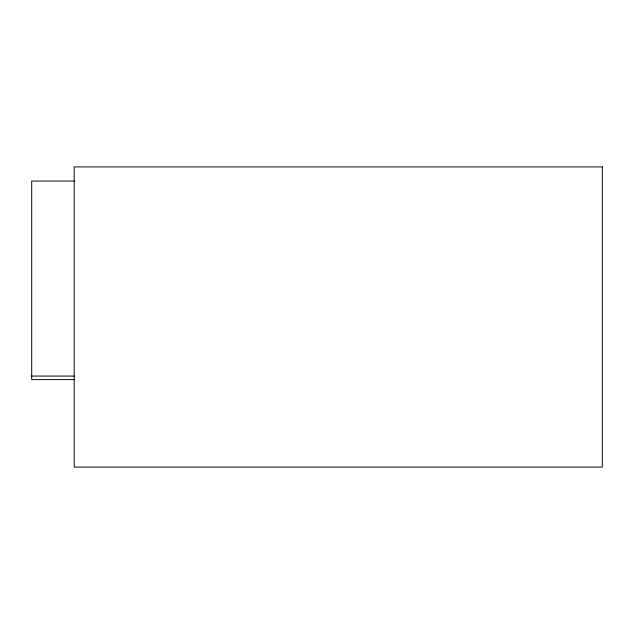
<?xml version="1.0" encoding="UTF-8"?>
<svg xmlns="http://www.w3.org/2000/svg" width="634" height="634" viewBox="0 0 634 634"><rect width="100%" height="100%" fill="white"/><g stroke="black" fill="none" stroke-linecap="round" stroke-linejoin="round"><path stroke-width="0.95" d="M74.194 181.062L31.7 181.07L31.7 379.615L74.194 379.615M31.7 376.073L74.194 376.073M602.3 166.9L74.194 166.9L74.194 467.099L602.3 467.099L602.3 166.9"/></g></svg>
